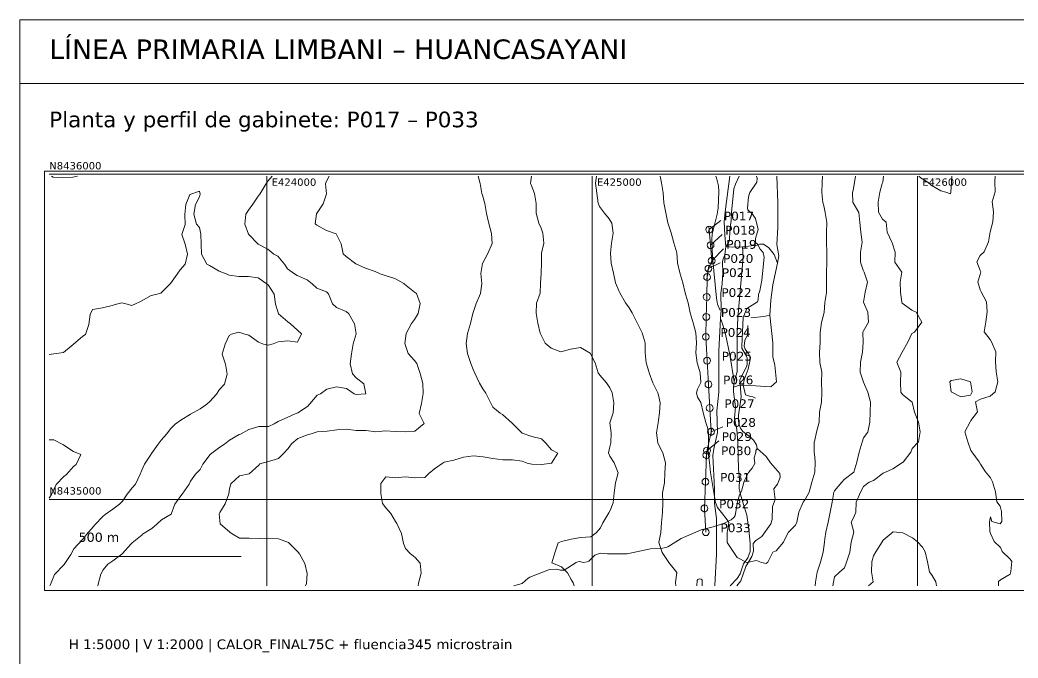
# Paper-space layout 'LP-06' of a CAD drawing. Header units: metres, sheet in millimetres. Extents: x 10 to 410, y 10 to 287.
# Drawn here: x 10 to 214.5, y 156.2 to 287 of the extents above; entities that cross this region are included whole.
import ezdxf

# ---------------------------------------------------------------- set-up
doc = ezdxf.new("R2010")
doc.units = ezdxf.units.M
for name, color, linetype, lineweight, true_color in [('AGUA', 7, 'Continuous', 13, 0x5ba3c5), ('ALERTA', 7, 'Continuous', 13, 0xc56b20), ('EJE', 7, 'Continuous', 18, 0x087f8c), ('GRILLA', 7, 'Continuous', 13, 0xd2dce3), ('MARCO', 7, 'Continuous', 13, 0x163b55), ('POSTES', 7, 'Continuous', 13, 0x244c65), ('RETENIDA', 7, 'Continuous', 13, 0xa77738), ('TERRENO', 7, 'Continuous', 13, 0x777777), ('TEXTO', 7, 'Continuous', 13, 0x163b55), ('VIA', 7, 'Continuous', 13, 0xa7a7a7)]:
    doc.layers.add(name, color=color, linetype=linetype, lineweight=lineweight, true_color=true_color)
doc.styles.add('LP-TEXTO', font='DejaVuSans.ttf')

psp = doc.layouts.new('LP-06')

# ---------------------------------------------------------------- linework, layer by layer
at = {"layer": 'AGUA'}
for points in [[(161.08, 199.11), (160.93, 199.88), (160.29, 200.87), (159.72, 201.47), (158.1, 202.63), (157.65, 203.28), (157.34, 203.97), (157.26, 204.72), (157.26, 205.95), (157.75, 209.75), (157.51, 213.14), (158.93, 216.08), (158.98, 216.46), (158.98, 217.69), (158.69, 218.44), (157.95, 219.74), (157.89, 220.12), (158.22, 225.99), (158.97, 227.83), (161.15, 229.22), (161.3, 229.59), (161.36, 230.74), (161.64, 231.47), (162.04, 233.62), (162.53, 238.39), (162.29, 239.34), (161.68, 239.98), (161.14, 241.02), (160.74, 241.37), (160.7, 242.16), (161.24, 244.06), (160.71, 246.29), (160.03, 247.23), (159.18, 248.05), (159.06, 248.41), (159.31, 250.71), (159.56, 251.63), (161, 253.77), (161.03, 254.55), (160.93, 255)], [(111.18, 171), (111.41, 171.02), (112.92, 171.49), (114.11, 172.55), (114.46, 172.74), (118.49, 174.34), (120.03, 174.41), (120.78, 174.2), (121.54, 174.22), (123.98, 175.78), (124.33, 175.91), (124.69, 175.95), (125.45, 175.8), (126.24, 175.88), (126.59, 176.05), (127.78, 177.27), (128.88, 177.69), (130.42, 177.56), (134.4, 177.54), (139.18, 178.57), (141.23, 178.63), (142.4, 178.86), (142.77, 178.98), (145.5, 180.69), (149.61, 182.43), (152.08, 183.05), (154.35, 183.83), (155.72, 184.52), (156.34, 185.04), (156.53, 185.39), (156.72, 186.15), (156.98, 187.96), (157.42, 189.61), (157.83, 190.38), (158.38, 192.41), (159.26, 194.2), (160.01, 195.12), (160.61, 196.08), (160.43, 197.21), (160.77, 198.34), (160.77, 198.73), (161.08, 199.11)], [(156.92, 171), (157.71, 172), (158.72, 174.92), (159.97, 176.98), (160.29, 178.11), (160.25, 179.68), (160.81, 180.26), (162.04, 181.11), (163.87, 183.66), (164.12, 184.55), (164.22, 187.23), (164.76, 188.67), (164.5, 190.88), (165.23, 191.8), (165.65, 192.87), (165.79, 193.26), (165.73, 194.04), (163.81, 196.21), (162.94, 197.53), (161.08, 199.11)]]:
    psp.add_lwpolyline(points, dxfattribs=at)
at = {"layer": 'ALERTA'}
for centre in [(151.74, 237.63), (150.81, 234.29), (151.08, 212.29), (150.79, 198.71)]:
    psp.add_circle(centre, 0.7, dxfattribs=at)
at = {"layer": 'EJE'}
psp.add_lwpolyline([(151.24, 244.02), (151.51, 240.82), (151.74, 237.63), (151.08, 236.03), (150.81, 234.29), (150.72, 230.21), (150.63, 226.12), (150.54, 222.03), (150.81, 217.16), (151.08, 212.29), (151.34, 207.43), (151.61, 202.56), (150.79, 198.71), (150.66, 197.78), (150.46, 192.32), (150.26, 186.87), (150.54, 181.98)], dxfattribs=at)
at = {"layer": 'GRILLA'}
psp.add_lwpolyline([(15, 170), (287, 170), (287, 256), (15, 256)], close=True, dxfattribs=at)
for points in [[(16, 255.36), (286, 255.36)], [(60.57, 171), (60.57, 255)], [(127.23, 171), (127.23, 255)], [(193.9, 171), (193.9, 255)], [(151.24, 244.02), (153.64, 245.89)], [(151.51, 240.82), (153.91, 242.99)], [(151.74, 237.63), (154.14, 240.09)], [(151.08, 236.03), (153.48, 237.19)], [(151.61, 202.56), (154.01, 203.58)], [(150.79, 198.71), (153.19, 200.68)], [(16, 188.7), (286, 188.7)]]:
    psp.add_lwpolyline(points, dxfattribs=at)
at = {"layer": 'MARCO'}
psp.add_lwpolyline([(10, 10), (410, 10), (410, 287), (10, 287)], close=True, dxfattribs=at)
psp.add_lwpolyline([(10, 274), (410, 274)], dxfattribs=at)
at = {"layer": 'POSTES'}
for centre in [(151.24, 244.02), (151.51, 240.82), (151.08, 236.03), (150.72, 230.21), (150.63, 226.12), (150.54, 222.03), (150.81, 217.16), (151.34, 207.43), (151.61, 202.56), (150.66, 197.78), (150.46, 192.32), (150.26, 186.87), (150.54, 181.98)]:
    psp.add_circle(centre, 0.7, dxfattribs=at)
at = {"layer": 'RETENIDA'}
for points in [[(151.24, 244.02), (150.99, 243.36)], [(151.24, 244.02), (151.18, 244.73)], [(151.74, 237.63), (152.01, 238.28)], [(151.74, 237.63), (151.79, 236.92)], [(151.08, 236.03), (150.8, 235.38)], [(151.08, 236.03), (151.18, 236.73)], [(150.81, 234.29), (150.7, 233.6)], [(150.81, 234.29), (150.82, 235)], [(151.08, 212.29), (151.03, 213.12)], [(151.08, 212.29), (151.12, 211.47)], [(151.61, 202.56), (151.78, 203.37)], [(151.61, 202.56), (151.65, 201.74)], [(150.79, 198.71), (150.64, 198.02)], [(150.66, 197.78), (150.69, 198.61)], [(150.79, 198.71), (150.89, 199.41)], [(150.66, 197.78), (150.54, 196.96)], [(150.26, 186.87), (150.21, 187.69)], [(150.26, 186.87), (150.23, 186.04)]]:
    psp.add_lwpolyline(points, dxfattribs=at)
at = {"layer": 'TERRENO'}
for points in [[(16.46, 255), (16.8, 254.74), (18.8, 254.67), (20.8, 254.75), (21.76, 255)], [(61.69, 255), (60.78, 253.92), (60.38, 253.33), (59.12, 251.28), (58.79, 250.84), (57.69, 249.23), (56.8, 248), (56.3, 247.18), (56.1, 245.13), (56.81, 243.08), (58.82, 241.04), (60.82, 240.02), (62.02, 239), (62.82, 238.57), (64.22, 236.96), (64.83, 235.94), (66.28, 234.92), (66.83, 234.64), (68.83, 233.73), (69.91, 232.88), (70.84, 232.02), (72.84, 231.23), (73.25, 230.84), (74.04, 228.8), (74.85, 228.04), (76.85, 227.21), (77.37, 226.76), (78.56, 224.71), (78.86, 222.67), (78.31, 220.62), (77.93, 218.57), (77.65, 216.52), (78.13, 214.47), (78.89, 213.6), (80.49, 212.43), (80.89, 210.38), (78.9, 210.18), (78.45, 210.38), (76.89, 211.47), (74.89, 211.78), (72.9, 211.32), (71.57, 210.36), (70.9, 210.05), (69.38, 208.3), (68.91, 207.77), (66.92, 206.47), (66.42, 206.24), (64.92, 205.56), (62.92, 204.65), (62.1, 204.18), (60.93, 203.64), (58.93, 203.68), (56.93, 203.01), (55.2, 202.11), (54.94, 202.01), (52.94, 200.85), (51.89, 200.05), (50.95, 199.39), (49.05, 198), (48.95, 197.94), (47.49, 195.95), (46.96, 194.83), (45.97, 193.89), (44.97, 192.43), (44.66, 191.84), (43.26, 189.79), (42.98, 189.4), (41.74, 187.73), (41, 185.68), (39, 184.48), (38.05, 183.63), (37.01, 182.76), (35.14, 181.57), (35.01, 181.44), (33.02, 179.83), (32.75, 179.51), (31.03, 177.61), (30.85, 177.46), (29.03, 176.09), (28.04, 175.4), (27.04, 174.26), (26.6, 173.35), (26.05, 171.3), (25.93, 171)], [(73.36, 255), (72.77, 253.78), (72.63, 253.37), (72.78, 251.32), (72.12, 249.27), (70.79, 247.22), (70.51, 245.17), (70.8, 244.95), (72.8, 243.81), (74.8, 243.14), (75.81, 241.09), (76.24, 239.04), (76.81, 238.53), (78.82, 237), (80.82, 236.08), (82.82, 235.41), (83.82, 234.97), (84.82, 234.63), (86.82, 234.01), (88.64, 232.94), (88.82, 232.8), (90.83, 231.19), (91.27, 230.9), (92.03, 228.85), (91.58, 226.8), (90.84, 225.6), (90.22, 224.75), (89.16, 222.7), (88.86, 220.65), (89.58, 218.6), (90.87, 217.19), (91.29, 216.56), (91.99, 214.51), (92.55, 212.47), (92.65, 210.42), (92.25, 208.37), (91.81, 206.32), (92.81, 204.27), (90.91, 202.68), (88.91, 202.57), (86.91, 202.59), (84.91, 202.78), (82.92, 202.58), (80.92, 202.82), (78.92, 202.85), (76.92, 203.07), (74.92, 202.94), (72.92, 202.69), (70.93, 202.57), (69.65, 202.16), (68.93, 201.92), (66.93, 201.17), (65.64, 200.1), (64.94, 199.17), (63.94, 198.04), (62.95, 197.07), (60.95, 196.5), (59.18, 195.98), (58.95, 195.75), (56.96, 193.93), (54.96, 193.51), (53.19, 191.87), (52.97, 190.84), (52.82, 189.82), (52.07, 187.77), (50.99, 186.01), (50.81, 185.71), (51, 183.67), (53, 181.97), (53.5, 181.63), (55, 180.75), (57, 180.73), (59, 180.69), (61, 180.77), (63, 180.63), (65, 179.85), (65.33, 179.61), (67, 177.91), (67.31, 177.57), (68.34, 175.53), (68.83, 173.48), (68.71, 171.43), (68.52, 171)], [(103.89, 255), (104.32, 253.47), (104.65, 251.42), (104.76, 251.08), (105.29, 249.37), (105.59, 247.32), (106.06, 245.28), (106.6, 243.23), (106.79, 241.18), (105.87, 239.13), (104.8, 237.08), (104.41, 235.03), (104.63, 232.98), (104.36, 230.94), (103.45, 228.88), (102.83, 226.83), (102.34, 224.78), (101.74, 222.73), (101.44, 220.69), (101.68, 218.64), (102.39, 216.59), (102.87, 215.31), (103.24, 214.55), (104.16, 212.5), (104.88, 211.36), (105.49, 210.46), (106.52, 208.41), (106.89, 207.59), (108.39, 206.37), (108.89, 206.14), (110.89, 204.33), (112.9, 202.29), (114.9, 201.61), (116.9, 201.13), (117.76, 200.25), (118.9, 198.89), (120.24, 198.21), (118.91, 196.16), (116.91, 195.88), (114.92, 195.93), (113.92, 196.14), (112.91, 196.51), (110.92, 196.82), (108.92, 196.81), (106.92, 197.1), (104.92, 197.44), (102.92, 197.65), (100.92, 197.36), (98.92, 196.74), (96.93, 196.31), (96.53, 196.09), (94.93, 194.99), (93.77, 194.04), (92.94, 193.18), (90.94, 193.12), (88.94, 193.34), (86.94, 193.1), (84.94, 193.33), (83.95, 191.96), (83.95, 189.91), (84.29, 187.86), (84.96, 186.99), (85.97, 185.82), (86.97, 184.18), (87.22, 183.77), (88.18, 181.73), (88.58, 179.68), (88.98, 178.66), (89.99, 177.64), (90.99, 176.82), (91.99, 175.6), (92.2, 173.55), (91.67, 171.5), (91.63, 171)], [(114.8, 255), (114.74, 254.52), (114.64, 253.5), (114.74, 253.2), (115.42, 251.45), (115.76, 249.4), (115.81, 247.36), (116.35, 245.31), (116.77, 244.29), (117.17, 243.26), (117.33, 241.22), (116.9, 239.17), (116.9, 237.12), (116.8, 235.07), (116.69, 233.02), (116.61, 230.97), (115.87, 228.92), (115.75, 226.87), (116.1, 224.83), (116.63, 222.78), (116.84, 222.27), (117.59, 220.73), (118.84, 219.71), (120.84, 218.99), (122.84, 219.47), (124.84, 219.86), (126.84, 218.71), (127.84, 216.67), (128.5, 214.62), (128.85, 214.14), (130.22, 212.58), (130.86, 211.56), (131.34, 210.53), (131.7, 208.49), (131.57, 206.44), (130.88, 204.39), (131.17, 202.34), (131.09, 200.29), (130.89, 199.47), (130.62, 198.24), (130.9, 197.56), (131.76, 196.2), (132.59, 194.15), (132.04, 192.1), (131.75, 190.05), (131.54, 188), (130.93, 186.41), (130.68, 185.95), (129.47, 183.9), (128.94, 182.87), (128.06, 181.85), (126.95, 181.06), (124.95, 180.89), (122.96, 180.55), (120.96, 180.07), (120.29, 179.78), (119.63, 177.73), (118.97, 175.68), (120.97, 174.86), (122.18, 173.64), (122.98, 172.27), (123.38, 171.59), (123.56, 171)], [(128.15, 255), (127.94, 253.54), (128.21, 251.49), (128.46, 249.44), (128.75, 248.76), (129.75, 247.4), (130.76, 246.23), (131.3, 245.35), (131.56, 243.31), (131.24, 241.26), (131.01, 239.21), (131.12, 237.16), (131.62, 235.11), (132.02, 233.07), (132.8, 231.36), (132.95, 231.02), (134.05, 228.98), (134.81, 227.95), (135.48, 226.93), (136.45, 224.89), (136.82, 224.2), (137.52, 222.84), (138.08, 220.79), (138.09, 218.75), (138.34, 216.7), (138.84, 214.94), (138.93, 214.65), (139.66, 212.61), (140.69, 210.56), (140.86, 210.05), (141.22, 208.51), (141.05, 206.47), (140.87, 204.93), (140.8, 204.42), (140.42, 202.37), (140.72, 200.32), (140.89, 199.81), (141.75, 198.27), (142.28, 196.23), (142.15, 194.18), (142.09, 192.13), (141.64, 190.08), (141.74, 188.03), (141.68, 185.99), (141.48, 183.94), (141.29, 181.89), (140.94, 179.84), (141.62, 177.79), (142.96, 175.75), (144.59, 173.7), (144.34, 171.66), (144.37, 171)], [(141.17, 255), (141.49, 253.58), (141.8, 251.53), (141.94, 249.48), (142.37, 247.43), (142.75, 245.39), (143.42, 243.34), (143.96, 241.29), (144.61, 239.25), (144.77, 237.2), (145.25, 235.15), (145.83, 233.11), (146.32, 231.06), (146.79, 229.42), (146.91, 229.01), (147.3, 226.97), (147.93, 224.92), (148.48, 222.87), (148.66, 220.83), (148.52, 218.78), (148.75, 216.73), (148.83, 216.47), (149.35, 214.68), (149.53, 212.64), (148.85, 211.27), (148.62, 210.58), (148.85, 209.65), (149.49, 208.54), (150.02, 206.49), (150.56, 204.45), (150.87, 203.42), (151.08, 202.4), (151.1, 200.35), (151.01, 198.3), (151.29, 196.25), (151.51, 194.21), (151.83, 192.16), (152.19, 190.11), (152.55, 188.07), (152.92, 187.04), (153.72, 186.02), (154.92, 184.49), (155.26, 183.98), (154.93, 181.93), (154.94, 179.88), (156.27, 177.84), (156.94, 176.81), (158.94, 175.79), (160.94, 176.21), (161.94, 175.8), (162.94, 175.58), (163.27, 175.81), (164.27, 177.86), (164.93, 178.15), (166.43, 179.91), (166.92, 180.94), (167.49, 181.96), (168.91, 183.43), (169.16, 184.02), (169.61, 186.07), (170.47, 188.12), (170.9, 188.68), (171.74, 190.17), (172.25, 192.22), (172.88, 194.27), (172.96, 196.32), (172.87, 197.34), (172.74, 198.37), (172.76, 200.41), (172.86, 200.82), (173.24, 202.46), (173.74, 204.51), (173.84, 206.56), (174.23, 208.61), (174.3, 210.66), (174.27, 212.71), (174.32, 214.76), (173.92, 216.8), (173.81, 218.85), (173.97, 220.9), (174, 222.95), (174.26, 225), (174.78, 227.05), (174.92, 229.1), (175.27, 231.15), (175.24, 233.19), (175.26, 235.24), (175.36, 237.29), (175.33, 239.34), (175.24, 241.39), (175.29, 243.43), (175.31, 245.48), (174.97, 247.53), (174.72, 248.89), (174.55, 249.58), (174.29, 251.62), (174.36, 253.67), (174.45, 255)], [(172.96, 171), (172.99, 171.74), (173.36, 173.79), (174.05, 175.84), (174.59, 177.89), (174.83, 179.94), (174.92, 180.62), (175.13, 181.99), (175.58, 184.04), (176.02, 186.09), (176.46, 188.14), (176.76, 190.18), (176.89, 190.44), (178.44, 192.24), (178.88, 192.75), (180.87, 194.29), (181.5, 196.34), (181.99, 198.39), (182.58, 200.44), (182.85, 201.32), (183.74, 202.49), (184.18, 204.54), (184.2, 206.59), (184.28, 208.64), (183.71, 210.69), (182.82, 212.73), (182.19, 214.78), (182.21, 216.83), (182.65, 218.88), (182.8, 220.93), (182.72, 222.97), (182.79, 223.14), (183.88, 225.03), (183.73, 227.07), (182.86, 229.12), (183.22, 231.17), (183.7, 233.22), (182.96, 235.26), (182.75, 235.67), (182.21, 237.31), (182.27, 239.36), (182.61, 241.41), (182.31, 243.46), (182.12, 245.5), (181.89, 247.55), (180.71, 249.52), (180.66, 249.6), (180.59, 251.64), (180.71, 252.1), (181, 253.69), (181.22, 255)], [(176.58, 171), (176.71, 171.75), (176.94, 172.85), (177.94, 173.8), (178.93, 174.68), (179.39, 175.86), (180.03, 177.91), (180.33, 179.95), (180.85, 182), (180.35, 184.05), (180.9, 185.08), (181.29, 186.1), (181.37, 188.15), (182.25, 190.2), (182.88, 191.35), (184.04, 192.25), (184.88, 192.58), (186.87, 194.07), (187.37, 194.31), (188.87, 194.95), (190.86, 196.26), (190.97, 196.37), (192.58, 198.42), (192.85, 199.17), (194.12, 200.48), (194.49, 202.53), (194.09, 204.57), (193.29, 206.62), (192.82, 208.67), (190.82, 210.2), (190.48, 210.71), (190.4, 212.76), (190.47, 214.8), (189.68, 216.85), (190.8, 218.9), (191.94, 220.95), (192.78, 222.7), (193.28, 223.01), (194.78, 225.06), (193.66, 227.1), (192.77, 227.47), (190.77, 228.96), (190.68, 229.14), (190.46, 231.19), (190.38, 233.24), (190.7, 235.29), (189.27, 237.33), (189.37, 239.38), (188.73, 241.28), (188.66, 241.43), (187.7, 243.47), (187.47, 245.52), (186.72, 246.14), (185.92, 247.56), (185.89, 249.61), (186.2, 251.66), (186.7, 253.48), (186.82, 253.71), (186.97, 255)], [(194.18, 255), (194.69, 254.55), (196.02, 253.74), (196.69, 253.12), (198.69, 251.95), (199.69, 251.7), (200.69, 251.36), (200.78, 251.7), (200.91, 253.75), (200.95, 255)], [(210.49, 171), (210.52, 171.85), (210.92, 172.19), (212.91, 173.39), (213.05, 173.91), (213.22, 175.95), (212.91, 176.42), (211.3, 178), (210.9, 178.81), (209.61, 180.04), (208.89, 181.74), (208.74, 182.09), (208.7, 184.13), (208.88, 185.16), (209.17, 184.14), (210.89, 183.67), (211.18, 184.14), (211.15, 186.19), (210.87, 187.33), (210.15, 188.23), (209.87, 190.28), (209.26, 192.33), (208.86, 193.15), (207.86, 194.37), (206.85, 195.91), (206.54, 196.42), (205.05, 198.46), (204.85, 198.72), (204.2, 200.51), (203.64, 202.55), (204.73, 204.6), (204.83, 204.86), (206.22, 206.66), (205.82, 208.7), (206.81, 209.22), (208.81, 209.88), (209.81, 210.76), (210.4, 212.81), (210.03, 214.86), (209.88, 216.91), (209.95, 218.96), (209.11, 221), (208.78, 221.46), (207.61, 223.05), (207.94, 225.1), (208.17, 227.14), (208.06, 229.19), (206.96, 231.24), (206.75, 231.65), (206.29, 233.28), (206.74, 234.82), (206.92, 235.33), (206.74, 235.61), (206.07, 237.38), (206.73, 238.71), (207.57, 239.43), (208.47, 241.48), (208.71, 243.12), (208.8, 243.53), (209.37, 245.58), (209.5, 247.63), (209.23, 249.68), (209.83, 251.73), (209.77, 253.78), (209.85, 255)], [(16, 218.39), (16.91, 218.54), (18.91, 218.84), (20.9, 220.44), (22.9, 222.16), (23.4, 222.5), (24.14, 224.55), (24.38, 226.6), (24.88, 227.62), (26.88, 227.97), (28.88, 228.43), (29.54, 228.66), (30.87, 229.01), (32.21, 228.67), (32.87, 228.49), (33.37, 228.67), (34.87, 229.36), (36.86, 230.48), (37.86, 230.74), (38.86, 230.97), (40.63, 232.79), (40.85, 233), (42.23, 234.85), (42.84, 235.76), (43.84, 236.9), (44.33, 238.95), (43.83, 241), (43.16, 243.04), (43.82, 245.09), (43.81, 247.14), (44, 249.19), (44.8, 251.24), (46.79, 251.93), (46.95, 251.25), (46.8, 250.73), (45.94, 249.19), (45.61, 247.15), (46.15, 245.1), (46.82, 244.42), (47.09, 243.05), (47.16, 241.01), (47.2, 238.96), (48.27, 236.91), (48.84, 236.69), (50.84, 235.5), (52.44, 234.88), (52.84, 234.69), (54.84, 234.37), (56.84, 234.42), (58.84, 234.13), (60.66, 232.85), (60.84, 232.68), (62.07, 230.81), (62.35, 228.76), (62.86, 227.23), (63.01, 226.72), (64.86, 225.08), (65.41, 224.67), (66.87, 223.42), (67.7, 222.63), (66.87, 220.92), (64.87, 221.19), (62.88, 220.98), (61.88, 220.57), (60.88, 220.34), (59.88, 220.56), (58.88, 220.97), (56.88, 222.34), (56.07, 222.6), (54.87, 223), (53.38, 222.59), (52.88, 222.33), (52.06, 220.54), (51.45, 218.49), (52.1, 216.44), (52.44, 214.39), (51.91, 212.34), (50.91, 211.22), (50.29, 210.29), (48.92, 208.78), (48.31, 208.24), (46.93, 207.26), (44.93, 206.18), (42.94, 204.94), (41.8, 204.12), (40.94, 203.24), (40.01, 202.07), (38.95, 200.84), (38.35, 200.01), (36.96, 198.1), (36.86, 197.96), (35.49, 195.91), (34.97, 194.68), (34.6, 193.86), (33.7, 191.81), (32.99, 191.07), (31.99, 189.75), (31, 188.33), (30.43, 187.7), (29, 186.67), (27.47, 185.64), (27.01, 185.23), (25.41, 183.59), (25.02, 183.08), (23.64, 181.54), (23.02, 180.71), (21.83, 179.48), (21.03, 178.57), (20.41, 177.43), (19.04, 175.38), (17.05, 173.32), (16.26, 171.27), (16.11, 171)], [(200.81, 213.1), (202.8, 213.39), (204.8, 212.8), (205.1, 210.75), (204.81, 210.07), (202.81, 209.72), (200.81, 210.74), (200.52, 212.79), (200.81, 213.1)], [(16, 200.89), (16.97, 200.92), (18.79, 199.95), (18.97, 199.81), (20.97, 198.53), (22.47, 197.92), (21.55, 195.87), (20.98, 195.46), (19.53, 193.81), (18.99, 193.37), (17.42, 191.76), (17, 190.88), (16.43, 189.71), (16, 188.95)], [(183.87, 171), (184.83, 171.77), (184.47, 173.82), (184.58, 175.87), (184.92, 177.1), (185.39, 177.92), (186.71, 179.97), (186.91, 180.35), (188.91, 182.03), (190.9, 181.85), (192.91, 180.85), (193.91, 179.99), (194.91, 178.9), (195.5, 177.95), (195.97, 175.9), (196.38, 173.86), (196.93, 173.09), (197.7, 171.81), (197.81, 171)]]:
    psp.add_lwpolyline(points, dxfattribs=at)
at = {"layer": 'TEXTO'}
psp.add_lwpolyline([(22, 177), (55.33, 177)], dxfattribs=at)
at = {"layer": 'VIA'}
for points in [[(153.71, 227.5), (153.38, 227.55), (152.96, 228.75), (152.72, 229.96), (151.94, 238.35), (151.75, 241.98), (151.85, 243.07), (152.87, 247.16), (153.07, 248.44), (153.19, 251.83), (153.12, 253.01), (152.72, 254.65), (152.59, 255)], [(152.74, 184.22), (152.74, 184.77), (152.3, 187.89), (152.34, 190.86), (152, 197.71), (152.2, 199.1), (152.95, 202.43), (152.82, 206.84), (153.22, 210.68), (153.21, 219.13), (153.54, 225.81), (153.71, 227.5), (153.65, 230.98), (153.92, 232.93), (154.03, 235.18), (153.97, 237.35), (154.06, 237.85), (154.46, 238.85), (154.62, 240.58), (155.21, 241.3), (155.37, 241.74), (155.43, 243.9), (155.76, 245.91), (155.78, 247.49), (156.3, 252.36), (156.6, 253.33), (157.36, 255)], [(154.62, 240.58), (154.42, 242.91), (154.31, 245.66), (154.55, 248.22), (155.43, 255)], [(161.57, 241.06), (162.38, 241.02), (163.43, 240.31), (164.53, 238.94), (165.22, 237.15), (165.49, 238.67), (165.1, 240.94), (165.28, 244.55), (165.27, 249.53), (165.08, 255)], [(154.62, 240.58), (155.99, 240.43), (158.07, 240.47), (161.07, 240.86)], [(158.07, 240.47), (158.18, 238.34), (157.09, 225.97), (156.99, 222.57), (156.97, 214.84), (156.35, 212.89)], [(161.07, 240.86), (161.57, 241.06)], [(157.82, 212.14), (158.18, 212.14), (160.71, 211.98), (163.89, 211.79), (165.02, 212.82), (164.69, 216.24), (164.3, 217.9), (164.26, 220.77), (163.64, 226.5), (163.87, 229.56), (164.26, 232.66), (165.22, 237.15)], [(153.54, 225.81), (153.94, 224.69), (154.6, 222.57), (155.46, 218.36), (156.35, 212.89)], [(163.64, 226.5), (162.44, 226.22), (159.78, 225.94)], [(160.69, 209.46), (160.2, 209.73), (159.69, 209.79), (158.68, 210.15), (158.18, 212.14), (158.43, 213.2), (159.23, 215.41), (159.61, 217.41), (159.53, 218.04), (159.32, 218.57), (158.63, 219.5), (158.43, 220.15), (158.55, 221.28), (159.1, 222.44), (159.12, 224.34)], [(157.48, 190.3), (157.39, 190.84), (157.47, 192.86), (157.25, 194.85), (157.07, 200.35), (156.91, 203.05), (156.4, 205.36), (156.61, 207.68), (156.19, 210.79), (156.24, 211.74), (156.35, 212.89)], [(156.24, 211.74), (157.27, 212.04)], [(157.27, 212.04), (157.82, 212.14)], [(157.73, 189.46), (157.48, 190.3)], [(155.52, 171), (156.95, 172.5), (157.61, 173.46), (158.28, 175.5), (159.15, 176.75), (159.62, 178), (159.61, 179.72), (159.38, 182.55), (158.95, 185.5), (157.73, 189.46)], [(152.7, 182.47), (152.74, 184.22)], [(152.39, 171), (152.4, 171.04), (152.71, 177.49), (152.7, 182.47)], [(148.72, 171), (148.75, 172.06), (148.9, 172.31), (149.15, 172.43), (149.61, 172.37), (149.78, 172.18), (149.82, 171.86), (149.77, 171)]]:
    psp.add_lwpolyline(points, dxfattribs=at)

# ---------------------------------------------------------------- texts
at = {"layer": 'ALERTA', "style": 'LP-TEXTO'}
for s, p in [('P019', (154.74, 240.09)), ('P021', (153.81, 234.29)), ('P026', (154.08, 212.29)), ('P029', (153.79, 200.68))]:
    psp.add_text(s, height=1.8, dxfattribs=at).set_placement(p)
at = {"layer": 'POSTES', "style": 'LP-TEXTO'}
for s, p in [('P017', (154.24, 245.89)), ('P018', (154.51, 242.99)), ('P020', (154.08, 237.19)), ('P022', (153.72, 230.21)), ('P023', (153.63, 226.12)), ('P024', (153.54, 222.03)), ('P025', (153.81, 217.16)), ('P027', (154.34, 207.43)), ('P028', (154.61, 203.58)), ('P030', (153.66, 197.78)), ('P031', (153.46, 192.32)), ('P032', (153.26, 186.87)), ('P033', (153.54, 181.98))]:
    psp.add_text(s, height=1.8, dxfattribs=at).set_placement(p)
at = {"layer": 'TEXTO', "style": 'LP-TEXTO'}
for s, height, p in [('LÍNEA PRIMARIA LIMBANI – HUANCASAYANI', 4, (16, 279)), ('Planta y perfil de gabinete: P017 – P033', 3.2, (16, 265)), ('N8436000', 1.5, (16, 256.36)), ('E424000', 1.5, (61.57, 253)), ('E425000', 1.5, (128.23, 253)), ('E426000', 1.5, (194.9, 253)), ('N8435000', 1.5, (16, 189.7)), ('500 m', 1.9, (22, 180)), ('H 1:5000 | V 1:2000 | CALOR_FINAL75C + fluencia345 microstrain', 2, (20, 158))]:
    psp.add_text(s, height=height, dxfattribs=at).set_placement(p)

doc.saveas('drawing.dxf')
